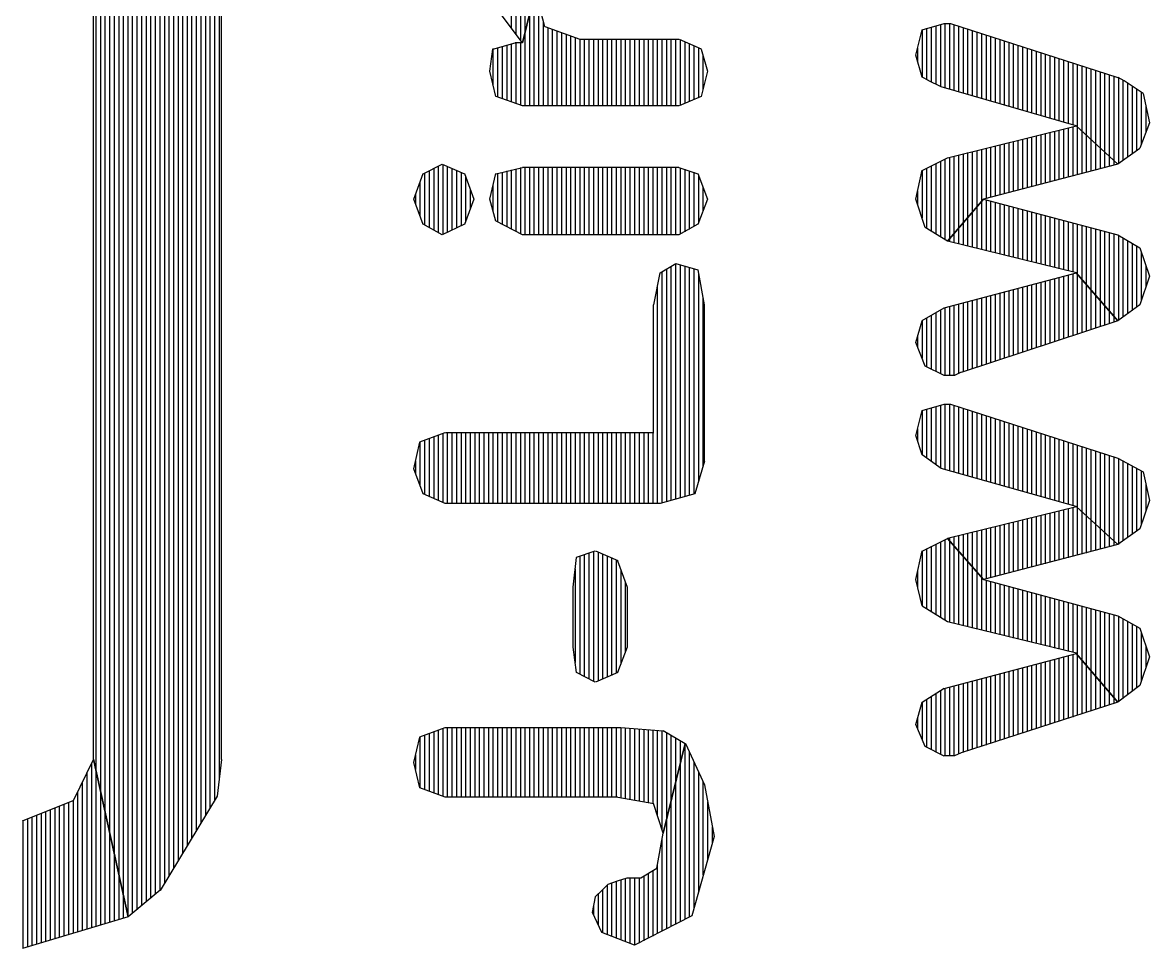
# Model space of a CAD drawing. Extents: x -34 to 106, y -22 to 53.
# Drawn here: x 37.645 to 40.189, y 13.939 to 16.028 of the extents above; entities that cross this region are included whole.
import ezdxf

# ---------------------------------------------------------------- set-up
doc = ezdxf.new("R2010")
doc.units = 0
doc.layers.add('BG_SILKTOP20240221', color=40, linetype='CONTINUOUS')

msp = doc.modelspace()

# ---------------------------------------------------------------- linework, layer by layer
at = {"layer": 'BG_SILKTOP20240221'}
for points in [[(37.810948, 23.662386), (37.810948, 14.340078)], [(37.821108, 23.657052), (37.821108, 14.293088)], [(37.831522, 23.651718), (37.831522, 14.246606)], [(37.841936, 23.646892), (37.841936, 14.200632)], [(37.852096, 23.641304), (37.852096, 14.153642)], [(37.86251, 23.636224), (37.86251, 14.106906)], [(37.87267, 23.630382), (37.87267, 14.059916)], [(37.883084, 23.625556), (37.883084, 14.013942)], [(37.893244, 23.620476), (37.893244, 14.018006)], [(37.903658, 23.614634), (37.903658, 14.02588)], [(37.914072, 23.609808), (37.914072, 14.03477)], [(37.924232, 23.603966), (37.924232, 14.04366)], [(37.934392, 23.598632), (37.934392, 14.051534)], [(37.944806, 23.593044), (37.944806, 14.060424)], [(37.95522, 23.58771), (37.95522, 14.06906)], [(37.965634, 23.576788), (37.965634, 14.08557)], [(37.97554, 23.565104), (37.97554, 14.102588)], [(37.985954, 23.553928), (37.985954, 14.119352)], [(37.996368, 23.542244), (37.996368, 14.136624)], [(38.006782, 23.531068), (38.006782, 14.153642)], [(38.017196, 23.519384), (38.017196, 14.170406)], [(38.027102, 23.488396), (38.027102, 14.187424)], [(38.037516, 23.457408), (38.037516, 14.204696)], [(38.04793, 23.425658), (38.04793, 14.221968)], [(38.058344, 23.394416), (38.058344, 14.238986)], [(38.068504, 23.36292), (38.068504, 14.256004)], [(38.078664, 23.33117), (38.078664, 14.27226)], [(38.089078, 23.29942), (38.089078, 14.323314)], [(37.80536, 14.365224), (37.80536, 23.285196)], [(38.093904, 23.285196), (38.093904, 14.365224)], [(38.748208, 16.304768), (38.748208, 16.016478)], [(38.758622, 16.308578), (38.758622, 16.002762)], [(38.769036, 16.312134), (38.769036, 15.988792)], [(38.77945, 16.316198), (38.77945, 16.005048)], [(38.80231, 16.100044), (38.823646, 16.019018)], [(38.774116, 15.982442), (38.802564, 16.09979)], [(38.802564, 16.09979), (38.774116, 15.982442)], [(38.79977, 16.090392), (38.79977, 15.83944)], [(38.774116, 15.982442), (38.714172, 16.061436)], [(38.810184, 16.069564), (38.810184, 15.83944)], [(38.789864, 16.048228), (38.789864, 15.839694)], [(38.820598, 16.030448), (38.820598, 15.83944)], [(39.675562, 16.011398), (39.7256, 16.025622)], [(39.725854, 16.025876), (39.740078, 16.025876)], [(39.727124, 16.025622), (39.727124, 15.880334)], [(39.737284, 16.025876), (39.737284, 15.877794)], [(39.739824, 16.025622), (40.117268, 15.903956)], [(38.77945, 16.005556), (38.77945, 15.83944)], [(38.8239, 16.019018), (38.902894, 15.990316)], [(38.831012, 16.01597), (38.831012, 15.839694)], [(38.841172, 16.01216), (38.841172, 15.83944)], [(38.851332, 16.008604), (38.851332, 15.839694)], [(38.861746, 16.005048), (38.861746, 15.839694)], [(38.87216, 16.00073), (38.87216, 15.83944)], [(39.661592, 15.954248), (39.675562, 16.011652)], [(39.675562, 16.011652), (39.675562, 15.904464)], [(39.685976, 16.014954), (39.685976, 15.89913)], [(39.696136, 16.017748), (39.696136, 15.89405)], [(39.70655, 16.020542), (39.70655, 15.888462)], [(39.716964, 16.023336), (39.716964, 15.883382)], [(39.747698, 16.023336), (39.747698, 15.874492)], [(39.758112, 16.01978), (39.758112, 15.871698)], [(39.768526, 16.016224), (39.768526, 15.868396)], [(39.778432, 16.012922), (39.778432, 15.865602)], [(39.788846, 16.010128), (39.788846, 15.862554)], [(39.79926, 16.006572), (39.79926, 15.859506)], [(39.809674, 16.003016), (39.809674, 15.856458)], [(39.820088, 15.999714), (39.820088, 15.85341)], [(38.70706, 15.967964), (38.757352, 15.982442)], [(38.727888, 15.974822), (38.727888, 15.856458)], [(38.738302, 15.977108), (38.738302, 15.852648)], [(38.748208, 15.979902), (38.748208, 15.848584)], [(38.757352, 15.982696), (38.774116, 15.982696)], [(38.758622, 15.982442), (38.758622, 15.845028)], [(38.769036, 15.982442), (38.769036, 15.841218)], [(38.88232, 15.99692), (38.88232, 15.83944)], [(38.892734, 15.993872), (38.892734, 15.839694)], [(38.90264, 15.990316), (39.126922, 15.990316)], [(38.902894, 15.990316), (38.902894, 15.839694)], [(38.913308, 15.990316), (38.913308, 15.839694)], [(38.923468, 15.990316), (38.923468, 15.839694)], [(38.933882, 15.990316), (38.933882, 15.839694)], [(38.944296, 15.990316), (38.944296, 15.839694)], [(38.954456, 15.990316), (38.954456, 15.839694)], [(38.964616, 15.990316), (38.964616, 15.839694)], [(38.97503, 15.990316), (38.97503, 15.839694)], [(38.985444, 15.990316), (38.985444, 15.839694)], [(38.995858, 15.990316), (38.995858, 15.839694)], [(39.005764, 15.990316), (39.005764, 15.839694)], [(39.016178, 15.990316), (39.016178, 15.839694)], [(39.026592, 15.990316), (39.026592, 15.839694)], [(39.037006, 15.990316), (39.037006, 15.839694)], [(39.04742, 15.990316), (39.04742, 15.839694)], [(39.057326, 15.990316), (39.057326, 15.839694)], [(39.06774, 15.990316), (39.06774, 15.839694)], [(39.078154, 15.990316), (39.078154, 15.839694)], [(39.088568, 15.990316), (39.088568, 15.839694)], [(39.098728, 15.990316), (39.098728, 15.839694)], [(39.108888, 15.990316), (39.108888, 15.839694)], [(39.119302, 15.990316), (39.119302, 15.839694)], [(39.127176, 15.990316), (39.177468, 15.968472)], [(39.129716, 15.988792), (39.129716, 15.84071)], [(39.139876, 15.98422), (39.139876, 15.845282)], [(39.15029, 15.979902), (39.15029, 15.8496)], [(39.16045, 15.97533), (39.16045, 15.853664)], [(39.829994, 15.996412), (39.829994, 15.850362)], [(39.840408, 15.993364), (39.840408, 15.847568)], [(39.850822, 15.990062), (39.850822, 15.845028)], [(39.861236, 15.98676), (39.861236, 15.841472)], [(39.871396, 15.983204), (39.871396, 15.838932)], [(39.881556, 15.979648), (39.881556, 15.835376)], [(39.89197, 15.976854), (39.89197, 15.83309)], [(39.902384, 15.973044), (39.902384, 15.82928)], [(38.700202, 15.918434), (38.70706, 15.967964)], [(38.70706, 15.96898), (38.70706, 15.888462)], [(38.717474, 15.97152), (38.717474, 15.859506)], [(39.170864, 15.970504), (39.170864, 15.857982)], [(39.177468, 15.967964), (39.191692, 15.918434)], [(39.181024, 15.954248), (39.181024, 15.876524)], [(39.675562, 15.904464), (39.661592, 15.954248)], [(39.665402, 15.97025), (39.665402, 15.940024)], [(39.912544, 15.97025), (39.912544, 15.826994)], [(39.922958, 15.96644), (39.922958, 15.823692)], [(39.933118, 15.963138), (39.933118, 15.820898)], [(39.943532, 15.959836), (39.943532, 15.817596)], [(39.953692, 15.956534), (39.953692, 15.815056)], [(39.964106, 15.953486), (39.964106, 15.812008)], [(39.97452, 15.950184), (39.97452, 15.80896)], [(39.98468, 15.946628), (39.98468, 15.805912)], [(39.99484, 15.943326), (39.99484, 15.802864)], [(40.005254, 15.93977), (40.005254, 15.799816)], [(40.015668, 15.936468), (40.015668, 15.797022)], [(40.026082, 15.93342), (40.026082, 15.792704)], [(40.035988, 15.92961), (40.035988, 15.783052)], [(40.046402, 15.926816), (40.046402, 15.773908)], [(40.056816, 15.923514), (40.056816, 15.764256)], [(38.713918, 15.860776), (38.699948, 15.918434)], [(39.191692, 15.918434), (39.177468, 15.860776)], [(39.69004, 15.897098), (39.675816, 15.904464)], [(39.718488, 15.883128), (39.689786, 15.897098)], [(40.06723, 15.920212), (40.06723, 15.755112)], [(40.077644, 15.91691), (40.077644, 15.74546)], [(40.08755, 15.9131), (40.08755, 15.735554)], [(40.097964, 15.909798), (40.097964, 15.726156)], [(40.108378, 15.907004), (40.108378, 15.717012)], [(40.117268, 15.904464), (40.131238, 15.897098)], [(40.118792, 15.903194), (40.118792, 15.708884)], [(40.128952, 15.89786), (40.128952, 15.716504)], [(40.131492, 15.897098), (40.174418, 15.868396)], [(40.023796, 15.794736), (39.718488, 15.883128)], [(40.139112, 15.89151), (40.139112, 15.724632)], [(40.149526, 15.884652), (40.149526, 15.73149)], [(40.15994, 15.87754), (40.15994, 15.738856)], [(38.774116, 15.839694), (38.714172, 15.86103)], [(39.177468, 15.86103), (39.127176, 15.839694)], [(40.1701, 15.870174), (40.1701, 15.752318)], [(40.174418, 15.868142), (40.188896, 15.80134)], [(39.126922, 15.839694), (38.773862, 15.839694)], [(40.180514, 15.83817), (40.180514, 15.780004)], [(39.73322, 15.7226), (40.024304, 15.794736)], [(40.023796, 15.794736), (40.117268, 15.70863)], [(40.117268, 15.70863), (40.023796, 15.794736)], [(40.188896, 15.801594), (40.167052, 15.744444)], [(39.922958, 15.769844), (39.922958, 15.65783)], [(39.933118, 15.77213), (39.933118, 15.660116)], [(39.943532, 15.774924), (39.943532, 15.66291)], [(39.953692, 15.77721), (39.953692, 15.66545)], [(39.964106, 15.780004), (39.964106, 15.668498)], [(39.97452, 15.782798), (39.97452, 15.671292)], [(39.98468, 15.785084), (39.98468, 15.67434)], [(39.99484, 15.787878), (39.99484, 15.676372)], [(40.005254, 15.790164), (40.005254, 15.679166)], [(40.015668, 15.79245), (40.015668, 15.682214)], [(40.026082, 15.792196), (40.026082, 15.6845)], [(40.035988, 15.782798), (40.035988, 15.686786)], [(40.046402, 15.773654), (40.046402, 15.690088)], [(39.820088, 15.744444), (39.820088, 15.630652)], [(39.829994, 15.746984), (39.829994, 15.6337)], [(39.840408, 15.74927), (39.840408, 15.63624)], [(39.850822, 15.752064), (39.850822, 15.63878)], [(39.861236, 15.75435), (39.861236, 15.641574)], [(39.871396, 15.757144), (39.871396, 15.644114)], [(39.881556, 15.759176), (39.881556, 15.646908)], [(39.89197, 15.76197), (39.89197, 15.649956)], [(39.902384, 15.764764), (39.902384, 15.652496)], [(39.912544, 15.767304), (39.912544, 15.655036)], [(40.056816, 15.764256), (40.056816, 15.692882)], [(40.06723, 15.754096), (40.06723, 15.695168)], [(40.077644, 15.744952), (40.077644, 15.697962)], [(40.167052, 15.743936), (40.117522, 15.708376)], [(39.675562, 15.694152), (39.732712, 15.722346)], [(39.727124, 15.72006), (39.727124, 15.538196)], [(39.737284, 15.723616), (39.737284, 15.53972)], [(39.747698, 15.72641), (39.747698, 15.551658)], [(39.758112, 15.729204), (39.758112, 15.56385)], [(39.768526, 15.73149), (39.768526, 15.575788)], [(39.778432, 15.734284), (39.778432, 15.58798)], [(39.788846, 15.736316), (39.788846, 15.600172)], [(39.79926, 15.73911), (39.79926, 15.61211)], [(39.809674, 15.74165), (39.809674, 15.624302)], [(40.08755, 15.735554), (40.08755, 15.700756)], [(40.097964, 15.726156), (40.097964, 15.70355)], [(38.54958, 15.686786), (38.592252, 15.708376)], [(38.563042, 15.694152), (38.563042, 15.565374)], [(38.573456, 15.698724), (38.573456, 15.559278)], [(38.583616, 15.704058), (38.583616, 15.554198)], [(38.592506, 15.708376), (38.642798, 15.686786)], [(38.593776, 15.707868), (38.593776, 15.549372)], [(38.60419, 15.703296), (38.60419, 15.554198)], [(38.614604, 15.698978), (38.614604, 15.559278)], [(38.624764, 15.694406), (38.624764, 15.563596)], [(38.714172, 15.686786), (38.774116, 15.70101)], [(38.738302, 15.693136), (38.738302, 15.56766)], [(38.748208, 15.695168), (38.748208, 15.562072)], [(38.758622, 15.697708), (38.758622, 15.556484)], [(38.769036, 15.700502), (38.769036, 15.551404)], [(38.773862, 15.701264), (39.126922, 15.701264)], [(38.77945, 15.701264), (38.77945, 15.548864)], [(38.789864, 15.701264), (38.789864, 15.548864)], [(38.79977, 15.701264), (38.79977, 15.548864)], [(38.810184, 15.701264), (38.810184, 15.548864)], [(38.820598, 15.701264), (38.820598, 15.548864)], [(38.831012, 15.701264), (38.831012, 15.548864)], [(38.841172, 15.701264), (38.841172, 15.548864)], [(38.851332, 15.701264), (38.851332, 15.548864)], [(38.861746, 15.701264), (38.861746, 15.548864)], [(38.87216, 15.701264), (38.87216, 15.548864)], [(38.88232, 15.701264), (38.88232, 15.548864)], [(38.892734, 15.701264), (38.892734, 15.548864)], [(38.902894, 15.701264), (38.902894, 15.548864)], [(38.913308, 15.701264), (38.913308, 15.548864)], [(38.923468, 15.701264), (38.923468, 15.548864)], [(38.933882, 15.701264), (38.933882, 15.548864)], [(38.944296, 15.701264), (38.944296, 15.548864)], [(38.954456, 15.701264), (38.954456, 15.548864)], [(38.964616, 15.701264), (38.964616, 15.548864)], [(38.97503, 15.701264), (38.97503, 15.548864)], [(38.985444, 15.701264), (38.985444, 15.548864)], [(38.995858, 15.701264), (38.995858, 15.548864)], [(39.005764, 15.701264), (39.005764, 15.548864)], [(39.016178, 15.701264), (39.016178, 15.548864)], [(39.026592, 15.701264), (39.026592, 15.548864)], [(39.037006, 15.701264), (39.037006, 15.548864)], [(39.04742, 15.701264), (39.04742, 15.548864)], [(39.057326, 15.701264), (39.057326, 15.548864)], [(39.06774, 15.701264), (39.06774, 15.548864)], [(39.078154, 15.701264), (39.078154, 15.548864)], [(39.088568, 15.701264), (39.088568, 15.548864)], [(39.098728, 15.701264), (39.098728, 15.548864)], [(39.108888, 15.701264), (39.108888, 15.548864)], [(39.119302, 15.701264), (39.119302, 15.548864)], [(39.126922, 15.70101), (39.169594, 15.686786)], [(39.129716, 15.700248), (39.129716, 15.550134)], [(39.139876, 15.696692), (39.139876, 15.555722)], [(39.15029, 15.693136), (39.15029, 15.561056)], [(39.661592, 15.629636), (39.675562, 15.694406)], [(39.675562, 15.694406), (39.675562, 15.586964)], [(39.685976, 15.699232), (39.685976, 15.563596)], [(39.696136, 15.70482), (39.696136, 15.557246)], [(39.70655, 15.7099), (39.70655, 15.550896)], [(39.716964, 15.714472), (39.716964, 15.544038)], [(40.117522, 15.708376), (39.814246, 15.629382)], [(40.108378, 15.716504), (40.108378, 15.706344)], [(38.528244, 15.629636), (38.54958, 15.68704)], [(38.542214, 15.667736), (38.542214, 15.591282)], [(38.552628, 15.688818), (38.552628, 15.571216)], [(38.635178, 15.690342), (38.635178, 15.569184)], [(38.642798, 15.68704), (38.664388, 15.629636)], [(38.645338, 15.679674), (38.645338, 15.579852)], [(38.699948, 15.629636), (38.713918, 15.68704)], [(38.717474, 15.688056), (38.717474, 15.57782)], [(38.727888, 15.690342), (38.727888, 15.572486)], [(39.16045, 15.690088), (39.16045, 15.56766)], [(39.169594, 15.68704), (39.191438, 15.629636)], [(39.170864, 15.683992), (39.170864, 15.575534)], [(38.655752, 15.651988), (38.655752, 15.607538)], [(38.70706, 15.660116), (38.70706, 15.603474)], [(39.181024, 15.65656), (39.181024, 15.602204)], [(39.665402, 15.64767), (39.665402, 15.617444)], [(38.54958, 15.572486), (38.528244, 15.629382)], [(38.532308, 15.64005), (38.532308, 15.618968)], [(38.664388, 15.629382), (38.642798, 15.572486)], [(38.713918, 15.579852), (38.699948, 15.629636)], [(39.191438, 15.629382), (39.169594, 15.572486)], [(39.682928, 15.56512), (39.661592, 15.629382)], [(39.732712, 15.53464), (39.813992, 15.629636)], [(39.813992, 15.629636), (39.732712, 15.53464)], [(39.809674, 15.624556), (39.809674, 15.515844)], [(39.814246, 15.629382), (40.117522, 15.54861)], [(39.820088, 15.627858), (39.820088, 15.51305)], [(39.829994, 15.625572), (39.829994, 15.510764)], [(39.840408, 15.622524), (39.840408, 15.508224)], [(39.850822, 15.61973), (39.850822, 15.505684)], [(39.861236, 15.616682), (39.861236, 15.50289)], [(39.788846, 15.600426), (39.788846, 15.520924)], [(39.79926, 15.612364), (39.79926, 15.51813)], [(39.871396, 15.613888), (39.871396, 15.500096)], [(39.881556, 15.611348), (39.881556, 15.498064)], [(39.89197, 15.608808), (39.89197, 15.496032)], [(39.902384, 15.60576), (39.902384, 15.492476)], [(39.912544, 15.602966), (39.912544, 15.490444)], [(39.922958, 15.600172), (39.922958, 15.48765)], [(39.933118, 15.597632), (39.933118, 15.485618)], [(39.943532, 15.595092), (39.943532, 15.482824)], [(39.953692, 15.592044), (39.953692, 15.480284)], [(38.592252, 15.548864), (38.54958, 15.57274)], [(38.642798, 15.57274), (38.592506, 15.548864)], [(38.774116, 15.54861), (38.714172, 15.579344)], [(39.169594, 15.57274), (39.126922, 15.548864)], [(39.768526, 15.576296), (39.768526, 15.525496)], [(39.778432, 15.588234), (39.778432, 15.523464)], [(39.964106, 15.588996), (39.964106, 15.477744)], [(39.97452, 15.58671), (39.97452, 15.47495)], [(39.98468, 15.583662), (39.98468, 15.47241)], [(39.99484, 15.580868), (39.99484, 15.469616)], [(40.005254, 15.578582), (40.005254, 15.467584)], [(40.015668, 15.575534), (40.015668, 15.46479)], [(40.026082, 15.572994), (40.026082, 15.46098)], [(40.035988, 15.5702), (40.035988, 15.449042)], [(40.046402, 15.56766), (40.046402, 15.437104)], [(39.126922, 15.548864), (38.773862, 15.548864)], [(39.732712, 15.534386), (39.682928, 15.56512)], [(39.737284, 15.540482), (39.737284, 15.533624)], [(39.747698, 15.55242), (39.747698, 15.531084)], [(39.758112, 15.56385), (39.758112, 15.52829)], [(40.056816, 15.564866), (40.056816, 15.425166)], [(40.06723, 15.562072), (40.06723, 15.413228)], [(40.077644, 15.559278), (40.077644, 15.401544)], [(40.08755, 15.555976), (40.08755, 15.389352)], [(40.097964, 15.553182), (40.097964, 15.377414)], [(40.108378, 15.550388), (40.108378, 15.365476)], [(40.117522, 15.54861), (40.167052, 15.519654)], [(40.118792, 15.547848), (40.118792, 15.356332)], [(40.128952, 15.541244), (40.128952, 15.363698)], [(40.024304, 15.462758), (39.73322, 15.534386)], [(40.139112, 15.53591), (40.139112, 15.371318)], [(40.149526, 15.529814), (40.149526, 15.378684)], [(40.15994, 15.523718), (40.15994, 15.385542)], [(40.167052, 15.519654), (40.188896, 15.455392)], [(40.1701, 15.51051), (40.1701, 15.400782)], [(39.084504, 15.463012), (39.120064, 15.484348)], [(39.088568, 15.465806), (39.088568, 14.943836)], [(39.098728, 15.472156), (39.098728, 14.94663)], [(39.108888, 15.477998), (39.108888, 14.949424)], [(39.119302, 15.484348), (39.119302, 14.952218)], [(39.120064, 15.484094), (39.169848, 15.469616)], [(39.129716, 15.481046), (39.129716, 14.955012)], [(39.139876, 15.477998), (39.139876, 14.957552)], [(39.15029, 15.475458), (39.15029, 14.961108)], [(39.16045, 15.472156), (39.16045, 14.963394)], [(39.169594, 15.469616), (39.184072, 15.390876)], [(40.180514, 15.479268), (40.180514, 15.431262)], [(39.07028, 15.39113), (39.084504, 15.463012)], [(39.170864, 15.463266), (39.170864, 14.992604)], [(39.725854, 15.383764), (40.024304, 15.462758)], [(39.933118, 15.438882), (39.933118, 15.294102)], [(39.943532, 15.441676), (39.943532, 15.297404)], [(39.953692, 15.44447), (39.953692, 15.30096)], [(39.964106, 15.447518), (39.964106, 15.30477)], [(39.97452, 15.449804), (39.97452, 15.307818)], [(39.98468, 15.452344), (39.98468, 15.31112)], [(39.99484, 15.455392), (39.99484, 15.315184)], [(40.005254, 15.457932), (40.005254, 15.317978)], [(40.015668, 15.46098), (40.015668, 15.321788)], [(40.023796, 15.462758), (40.117268, 15.355062)], [(40.117268, 15.355062), (40.023796, 15.462758)], [(40.026082, 15.460218), (40.026082, 15.324582)], [(40.035988, 15.448788), (40.035988, 15.328646)], [(40.188896, 15.455646), (40.167052, 15.39113)], [(39.078154, 15.432786), (39.078154, 14.942312)], [(39.840408, 15.414244), (39.840408, 15.263368)], [(39.850822, 15.417038), (39.850822, 15.26667)], [(39.861236, 15.420086), (39.861236, 15.270734)], [(39.871396, 15.42288), (39.871396, 15.274036)], [(39.881556, 15.42542), (39.881556, 15.277338)], [(39.89197, 15.427706), (39.89197, 15.280386)], [(39.902384, 15.4305), (39.902384, 15.283688)], [(39.912544, 15.433548), (39.912544, 15.287752)], [(39.922958, 15.436596), (39.922958, 15.2908)], [(40.046402, 15.436596), (40.046402, 15.331948)], [(40.056816, 15.424912), (40.056816, 15.33525)], [(39.069772, 15.10284), (39.069772, 15.39113)], [(39.181024, 15.408148), (39.181024, 15.027148)], [(39.184072, 15.39113), (39.184072, 15.03807)], [(39.747698, 15.38986), (39.747698, 15.231364)], [(39.758112, 15.392654), (39.758112, 15.23492)], [(39.768526, 15.395448), (39.768526, 15.239492)], [(39.778432, 15.397988), (39.778432, 15.243048)], [(39.788846, 15.400782), (39.788846, 15.24635)], [(39.79926, 15.40383), (39.79926, 15.25016)], [(39.809674, 15.406624), (39.809674, 15.253716)], [(39.820088, 15.408656), (39.820088, 15.256764)], [(39.829994, 15.41145), (39.829994, 15.260066)], [(40.06723, 15.41272), (40.06723, 15.338552)], [(40.077644, 15.401036), (40.077644, 15.342108)], [(40.08755, 15.388844), (40.08755, 15.34541)], [(40.167052, 15.390876), (40.117522, 15.355062)], [(39.675562, 15.355316), (39.7256, 15.384018)], [(39.696136, 15.367), (39.696136, 15.246096)], [(39.70655, 15.37335), (39.70655, 15.241016)], [(39.716964, 15.379192), (39.716964, 15.235936)], [(39.727124, 15.385034), (39.727124, 15.231364)], [(39.737284, 15.386812), (39.737284, 15.23111)], [(40.097964, 15.377414), (40.097964, 15.34922)], [(40.108378, 15.365222), (40.108378, 15.352014)], [(39.661592, 15.305532), (39.675562, 15.355062)], [(39.675562, 15.355316), (39.675562, 15.270734)], [(39.685976, 15.361412), (39.685976, 15.251176)], [(40.117522, 15.355062), (39.764208, 15.238476)], [(39.665402, 15.319248), (39.665402, 15.295626)], [(39.682928, 15.2527), (39.661592, 15.305532)], [(39.7256, 15.23111), (39.682928, 15.2527)], [(39.763954, 15.23873), (39.749222, 15.231364)], [(39.749222, 15.231364), (39.7256, 15.231364)], [(39.675562, 15.15237), (39.7256, 15.166848)], [(39.70655, 15.161768), (39.70655, 15.030196)], [(39.716964, 15.164562), (39.716964, 15.022576)], [(39.725854, 15.167102), (39.740078, 15.167102)], [(39.727124, 15.166848), (39.727124, 15.01902)], [(39.737284, 15.167102), (39.737284, 15.01648)], [(39.739824, 15.167102), (40.117268, 15.045182)], [(39.747698, 15.164054), (39.747698, 15.013432)], [(39.758112, 15.161006), (39.758112, 15.010384)], [(39.661592, 15.095474), (39.675562, 15.15237)], [(39.675562, 15.15237), (39.675562, 15.05204)], [(39.685976, 15.155418), (39.685976, 15.044928)], [(39.696136, 15.158466), (39.696136, 15.037816)], [(39.768526, 15.156942), (39.768526, 15.007336)], [(39.778432, 15.154148), (39.778432, 15.004796)], [(39.788846, 15.150846), (39.788846, 15.00124)], [(39.79926, 15.147544), (39.79926, 14.9987)], [(39.809674, 15.144242), (39.809674, 14.99616)], [(39.820088, 15.140432), (39.820088, 14.992604)], [(39.829994, 15.13713), (39.829994, 14.990064)], [(39.840408, 15.134336), (39.840408, 14.987524)], [(39.665402, 15.111222), (39.665402, 15.083536)], [(39.850822, 15.130526), (39.850822, 14.983968)], [(39.861236, 15.127732), (39.861236, 14.981428)], [(39.871396, 15.123668), (39.871396, 14.97838)], [(39.881556, 15.121128), (39.881556, 14.97584)], [(39.89197, 15.117318), (39.89197, 14.972538)], [(39.902384, 15.11427), (39.902384, 14.969744)], [(39.912544, 15.110968), (39.912544, 14.967204)], [(38.542214, 15.081504), (38.599618, 15.10284)], [(38.552628, 15.08506), (38.552628, 14.962886)], [(38.563042, 15.089378), (38.563042, 14.958822)], [(38.573456, 15.092934), (38.573456, 14.953742)], [(38.583616, 15.096744), (38.583616, 14.949678)], [(38.593776, 15.1003), (38.593776, 14.945106)], [(38.599872, 15.10284), (39.07028, 15.10284)], [(38.60419, 15.102332), (38.60419, 14.942312)], [(38.614604, 15.102332), (38.614604, 14.942312)], [(38.624764, 15.102332), (38.624764, 14.942312)], [(38.635178, 15.102332), (38.635178, 14.942312)], [(38.645338, 15.102332), (38.645338, 14.942312)], [(38.655752, 15.102332), (38.655752, 14.942312)], [(38.665912, 15.102332), (38.665912, 14.942312)], [(38.676326, 15.102332), (38.676326, 14.942312)], [(38.68674, 15.102332), (38.68674, 14.942312)], [(38.6969, 15.102332), (38.6969, 14.942312)], [(38.70706, 15.102332), (38.70706, 14.942312)], [(38.717474, 15.102332), (38.717474, 14.942312)], [(38.727888, 15.102332), (38.727888, 14.942312)], [(38.738302, 15.102332), (38.738302, 14.942312)], [(38.748208, 15.102332), (38.748208, 14.942312)], [(38.758622, 15.102332), (38.758622, 14.942312)], [(38.769036, 15.102332), (38.769036, 14.942312)], [(38.77945, 15.102332), (38.77945, 14.942312)], [(38.789864, 15.102332), (38.789864, 14.942312)], [(38.79977, 15.102332), (38.79977, 14.942312)], [(38.810184, 15.102332), (38.810184, 14.942312)], [(38.820598, 15.102332), (38.820598, 14.942312)], [(38.831012, 15.102332), (38.831012, 14.942312)], [(38.841172, 15.102332), (38.841172, 14.942312)], [(38.851332, 15.102332), (38.851332, 14.942312)], [(38.861746, 15.102332), (38.861746, 14.942312)], [(38.87216, 15.102332), (38.87216, 14.942312)], [(38.88232, 15.102332), (38.88232, 14.942312)], [(38.892734, 15.102332), (38.892734, 14.942312)], [(38.902894, 15.102332), (38.902894, 14.942312)], [(38.913308, 15.102332), (38.913308, 14.942312)], [(38.923468, 15.102332), (38.923468, 14.942312)], [(38.933882, 15.102332), (38.933882, 14.942312)], [(38.944296, 15.102332), (38.944296, 14.942312)], [(38.954456, 15.102332), (38.954456, 14.942312)], [(38.964616, 15.102332), (38.964616, 14.942312)], [(38.97503, 15.102332), (38.97503, 14.942312)], [(38.985444, 15.102332), (38.985444, 14.942312)], [(38.995858, 15.102332), (38.995858, 14.942312)], [(39.005764, 15.102332), (39.005764, 14.942312)], [(39.016178, 15.102332), (39.016178, 14.942312)], [(39.026592, 15.102332), (39.026592, 14.942312)], [(39.037006, 15.102332), (39.037006, 14.942312)], [(39.04742, 15.102332), (39.04742, 14.942312)], [(39.057326, 15.102332), (39.057326, 14.942312)], [(39.06774, 15.102332), (39.06774, 14.942312)], [(39.675562, 15.052548), (39.661592, 15.095728)], [(39.922958, 15.10792), (39.922958, 14.964156)], [(39.933118, 15.103856), (39.933118, 14.961108)], [(39.943532, 15.101316), (39.943532, 14.958568)], [(39.953692, 15.097252), (39.953692, 14.955012)], [(39.964106, 15.094458), (39.964106, 14.952472)], [(39.97452, 15.091156), (39.97452, 14.949678)], [(39.98468, 15.0876), (39.98468, 14.946376)], [(39.99484, 15.084044), (39.99484, 14.943582)], [(38.528244, 15.021052), (38.542214, 15.080996)], [(38.542214, 15.080996), (38.542214, 14.983206)], [(40.005254, 15.080742), (40.005254, 14.941296)], [(40.015668, 15.07744), (40.015668, 14.937486)], [(40.026082, 15.074646), (40.026082, 14.93393)], [(40.035988, 15.070836), (40.035988, 14.924024)], [(40.046402, 15.068042), (40.046402, 14.91488)], [(40.056816, 15.06474), (40.056816, 14.905482)], [(40.06723, 15.06093), (40.06723, 14.89583)], [(40.077644, 15.057628), (40.077644, 14.885924)], [(38.532308, 15.03807), (38.532308, 15.0114)], [(39.18458, 15.03807), (39.162736, 14.96441)], [(39.718742, 15.021306), (39.675816, 15.052548)], [(40.08755, 15.054072), (40.08755, 14.87678)], [(40.097964, 15.051278), (40.097964, 14.867636)], [(40.108378, 15.047976), (40.108378, 14.857984)], [(40.117522, 15.044928), (40.174418, 15.01394)], [(40.118792, 15.043912), (40.118792, 14.850364)], [(40.128952, 15.03807), (40.128952, 14.857984)], [(40.139112, 15.03299), (40.139112, 14.865858)], [(38.54958, 14.964156), (38.528244, 15.021052)], [(40.023796, 14.935454), (39.718488, 15.021306)], [(40.149526, 15.027148), (40.149526, 14.872716)], [(40.15994, 15.022068), (40.15994, 14.88059)], [(40.1701, 15.01648), (40.1701, 14.895068)], [(40.174418, 15.01394), (40.188896, 14.949678)], [(40.180514, 14.985746), (40.180514, 14.926056)], [(38.599618, 14.942312), (38.54958, 14.964156)], [(39.162736, 14.964156), (39.084504, 14.942312)], [(39.08425, 14.94282), (38.599618, 14.94282)], [(39.73322, 14.86408), (40.024304, 14.935454)], [(40.005254, 14.930882), (40.005254, 14.820138)], [(40.015668, 14.933676), (40.015668, 14.823186)], [(40.117268, 14.85011), (40.023796, 14.935454)], [(40.023796, 14.935454), (40.117268, 14.85011)], [(40.026082, 14.933676), (40.026082, 14.826234)], [(40.188896, 14.949678), (40.167052, 14.885416)], [(39.902384, 14.905482), (39.902384, 14.793722)], [(39.912544, 14.90853), (39.912544, 14.796516)], [(39.922958, 14.910816), (39.922958, 14.798802)], [(39.933118, 14.913356), (39.933118, 14.80185)], [(39.943532, 14.91615), (39.943532, 14.804644)], [(39.953692, 14.917928), (39.953692, 14.806676)], [(39.964106, 14.921484), (39.964106, 14.809724)], [(39.97452, 14.923516), (39.97452, 14.812518)], [(39.98468, 14.925548), (39.98468, 14.815058)], [(39.99484, 14.928596), (39.99484, 14.817852)], [(40.035988, 14.924024), (40.035988, 14.82852)], [(40.046402, 14.914118), (40.046402, 14.830806)], [(40.056816, 14.904974), (40.056816, 14.834108)], [(39.79926, 14.880844), (39.79926, 14.788134)], [(39.809674, 14.882876), (39.809674, 14.775942)], [(39.820088, 14.88567), (39.820088, 14.772386)], [(39.829994, 14.888464), (39.829994, 14.77518)], [(39.840408, 14.890496), (39.840408, 14.77772)], [(39.850822, 14.892782), (39.850822, 14.78026)], [(39.861236, 14.89583), (39.861236, 14.783054)], [(39.871396, 14.897862), (39.871396, 14.78534)], [(39.881556, 14.900656), (39.881556, 14.788134)], [(39.89197, 14.90345), (39.89197, 14.791182)], [(40.06723, 14.895576), (40.06723, 14.836902)], [(40.077644, 14.885924), (40.077644, 14.839188)], [(40.167052, 14.885416), (40.117522, 14.849856)], [(39.675562, 14.835378), (39.732712, 14.863826)], [(39.716964, 14.856206), (39.716964, 14.685518)], [(39.727124, 14.861286), (39.727124, 14.679168)], [(39.732712, 14.863826), (39.813992, 14.770862)], [(39.813992, 14.770862), (39.732712, 14.863826)], [(39.737284, 14.865096), (39.737284, 14.858492)], [(39.737284, 14.858238), (39.737284, 14.674596)], [(39.747698, 14.867636), (39.747698, 14.846808)], [(39.758112, 14.87043), (39.758112, 14.835124)], [(39.768526, 14.873224), (39.768526, 14.823186)], [(39.778432, 14.875256), (39.778432, 14.811756)], [(39.788846, 14.87805), (39.788846, 14.800072)], [(40.08755, 14.87678), (40.08755, 14.842236)], [(40.097964, 14.867382), (40.097964, 14.844776)], [(40.108378, 14.857984), (40.108378, 14.84757)], [(38.895528, 14.821154), (38.9382, 14.835632)], [(38.923468, 14.830552), (38.923468, 14.546834)], [(38.933882, 14.834616), (38.933882, 14.542008)], [(38.938454, 14.835632), (38.988746, 14.813788)], [(38.944296, 14.832584), (38.944296, 14.5415)], [(39.661592, 14.771116), (39.675562, 14.835632)], [(39.675562, 14.835632), (39.675562, 14.711426)], [(39.685976, 14.840966), (39.685976, 14.705076)], [(39.696136, 14.846046), (39.696136, 14.698472)], [(39.70655, 14.850618), (39.70655, 14.691868)], [(39.747698, 14.8463), (39.747698, 14.671802)], [(39.758112, 14.83487), (39.758112, 14.669516)], [(40.117522, 14.849856), (39.814246, 14.770862)], [(38.888162, 14.754098), (38.895528, 14.8209)], [(38.902894, 14.823948), (38.902894, 14.557502)], [(38.913308, 14.82725), (38.913308, 14.552168)], [(38.954456, 14.828012), (38.954456, 14.546072)], [(38.964616, 14.823948), (38.964616, 14.550644)], [(38.97503, 14.818868), (38.97503, 14.554708)], [(38.985444, 14.815058), (38.985444, 14.559534)], [(38.988492, 14.813534), (39.009828, 14.754098)], [(39.768526, 14.822932), (39.768526, 14.666976)], [(39.778432, 14.811248), (39.778432, 14.664436)], [(38.892734, 14.795246), (38.892734, 14.583664)], [(38.995858, 14.793976), (38.995858, 14.580108)], [(39.665402, 14.78915), (39.665402, 14.754606)], [(39.788846, 14.799056), (39.788846, 14.661642)], [(39.79926, 14.787372), (39.79926, 14.658848)], [(38.888162, 14.618462), (38.888162, 14.754352)], [(39.005764, 14.76502), (39.005764, 14.607794)], [(39.009828, 14.754352), (39.009828, 14.618462)], [(39.675562, 14.711426), (39.661592, 14.771116)], [(39.809674, 14.775688), (39.809674, 14.656816)], [(39.814246, 14.770862), (40.117522, 14.689328)], [(39.820088, 14.768576), (39.820088, 14.654276)], [(39.829994, 14.766544), (39.829994, 14.651736)], [(39.840408, 14.763496), (39.840408, 14.649196)], [(39.850822, 14.760956), (39.850822, 14.647164)], [(39.861236, 14.758416), (39.861236, 14.64437)], [(39.871396, 14.755368), (39.871396, 14.641576)], [(39.881556, 14.752574), (39.881556, 14.638782)], [(39.89197, 14.750034), (39.89197, 14.63675)], [(39.902384, 14.746986), (39.902384, 14.633956)], [(39.912544, 14.744192), (39.912544, 14.631162)], [(39.922958, 14.741906), (39.922958, 14.62913)], [(39.933118, 14.739112), (39.933118, 14.626844)], [(39.943532, 14.73581), (39.943532, 14.623796)], [(39.953692, 14.73327), (39.953692, 14.621764)], [(39.964106, 14.730476), (39.964106, 14.61897)], [(39.97452, 14.727428), (39.97452, 14.616176)], [(39.732712, 14.675358), (39.675562, 14.711172)], [(39.98468, 14.725142), (39.98468, 14.614144)], [(39.99484, 14.722348), (39.99484, 14.61135)], [(40.005254, 14.7193), (40.005254, 14.608556)], [(40.015668, 14.71676), (40.015668, 14.606524)], [(40.026082, 14.713712), (40.026082, 14.601952)], [(40.035988, 14.711426), (40.035988, 14.590014)], [(40.046402, 14.708124), (40.046402, 14.577314)], [(40.056816, 14.70533), (40.056816, 14.565376)], [(40.06723, 14.70279), (40.06723, 14.553438)], [(40.024304, 14.604492), (39.73322, 14.675612)], [(40.077644, 14.699742), (40.077644, 14.540992)], [(40.08755, 14.696948), (40.08755, 14.529054)], [(40.097964, 14.694662), (40.097964, 14.517116)], [(40.108378, 14.691868), (40.108378, 14.50467)], [(40.117522, 14.689328), (40.167052, 14.661134)], [(40.118792, 14.688312), (40.118792, 14.495272)], [(40.128952, 14.68247), (40.128952, 14.502892)], [(40.139112, 14.676882), (40.139112, 14.510766)], [(40.149526, 14.670786), (40.149526, 14.51864)], [(40.15994, 14.665452), (40.15994, 14.527022)], [(40.167052, 14.661388), (40.188896, 14.596872)], [(40.1701, 14.650974), (40.1701, 14.5415)], [(38.895528, 14.561058), (38.888162, 14.618462)], [(39.009828, 14.618462), (38.988492, 14.561058)], [(39.725854, 14.525244), (40.024304, 14.603984)], [(40.005254, 14.599412), (40.005254, 14.458188)], [(40.015668, 14.601952), (40.015668, 14.460728)], [(40.117268, 14.494002), (40.023796, 14.603984)], [(40.023796, 14.603984), (40.117268, 14.494002)], [(40.026082, 14.601952), (40.026082, 14.464792)], [(40.180514, 14.620494), (40.180514, 14.572996)], [(39.912544, 14.574774), (39.912544, 14.427962)], [(39.922958, 14.577314), (39.922958, 14.431264)], [(39.933118, 14.580362), (39.933118, 14.434312)], [(39.943532, 14.583156), (39.943532, 14.437614)], [(39.953692, 14.585696), (39.953692, 14.440916)], [(39.964106, 14.58849), (39.964106, 14.444472)], [(39.97452, 14.591284), (39.97452, 14.448028)], [(39.98468, 14.594078), (39.98468, 14.45133)], [(39.99484, 14.596872), (39.99484, 14.454632)], [(40.035988, 14.589252), (40.035988, 14.467586)], [(40.046402, 14.57706), (40.046402, 14.471142)], [(40.188896, 14.596364), (40.167052, 14.532102)], [(38.9382, 14.539722), (38.895528, 14.561058)], [(38.988746, 14.561058), (38.938454, 14.539722)], [(39.820088, 14.550136), (39.820088, 14.397482)], [(39.829994, 14.553184), (39.829994, 14.401292)], [(39.840408, 14.555724), (39.840408, 14.404086)], [(39.850822, 14.558772), (39.850822, 14.40815)], [(39.861236, 14.561058), (39.861236, 14.410944)], [(39.871396, 14.563852), (39.871396, 14.414246)], [(39.881556, 14.5669), (39.881556, 14.418056)], [(39.89197, 14.56944), (39.89197, 14.421104)], [(39.902384, 14.571726), (39.902384, 14.42466)], [(40.056816, 14.565376), (40.056816, 14.474444)], [(40.06723, 14.553184), (40.06723, 14.478254)], [(39.675562, 14.494256), (39.7256, 14.525498)], [(39.727124, 14.525752), (39.727124, 14.372336)], [(39.737284, 14.528292), (39.737284, 14.372336)], [(39.747698, 14.53134), (39.747698, 14.372844)], [(39.758112, 14.53388), (39.758112, 14.376654)], [(39.768526, 14.536674), (39.768526, 14.380972)], [(39.778432, 14.539468), (39.778432, 14.384274)], [(39.788846, 14.542262), (39.788846, 14.387576)], [(39.79926, 14.54531), (39.79926, 14.391132)], [(39.809674, 14.547596), (39.809674, 14.394434)], [(40.077644, 14.540738), (40.077644, 14.481302)], [(40.08755, 14.529054), (40.08755, 14.484604)], [(40.167052, 14.532102), (40.117522, 14.494002)], [(39.685976, 14.501114), (39.685976, 14.392148)], [(39.696136, 14.507464), (39.696136, 14.387322)], [(39.70655, 14.51356), (39.70655, 14.382242)], [(39.716964, 14.51991), (39.716964, 14.376908)], [(40.097964, 14.516354), (40.097964, 14.487906)], [(40.108378, 14.504162), (40.108378, 14.490954)], [(39.661592, 14.44371), (39.675562, 14.494002)], [(39.675562, 14.494256), (39.675562, 14.410944)], [(40.117522, 14.494002), (39.764208, 14.379702)], [(39.665402, 14.458188), (39.665402, 14.434566)], [(38.542214, 14.41577), (38.599618, 14.437106)], [(38.563042, 14.42339), (38.563042, 14.293088)], [(38.573456, 14.4272), (38.573456, 14.289278)], [(38.583616, 14.430756), (38.583616, 14.285214)], [(38.593776, 14.434566), (38.593776, 14.281912)], [(38.599618, 14.437106), (38.995858, 14.437106)], [(38.60419, 14.437106), (38.60419, 14.27988)], [(38.614604, 14.437106), (38.614604, 14.27988)], [(38.624764, 14.437106), (38.624764, 14.27988)], [(38.635178, 14.437106), (38.635178, 14.27988)], [(38.645338, 14.437106), (38.645338, 14.27988)], [(38.655752, 14.437106), (38.655752, 14.27988)], [(38.665912, 14.437106), (38.665912, 14.27988)], [(38.676326, 14.437106), (38.676326, 14.27988)], [(38.68674, 14.437106), (38.68674, 14.27988)], [(38.6969, 14.437106), (38.6969, 14.27988)], [(38.70706, 14.437106), (38.70706, 14.27988)], [(38.717474, 14.437106), (38.717474, 14.27988)], [(38.727888, 14.437106), (38.727888, 14.27988)], [(38.738302, 14.437106), (38.738302, 14.27988)], [(38.748208, 14.437106), (38.748208, 14.27988)], [(38.758622, 14.437106), (38.758622, 14.27988)], [(38.769036, 14.437106), (38.769036, 14.27988)], [(38.77945, 14.437106), (38.77945, 14.27988)], [(38.789864, 14.437106), (38.789864, 14.27988)], [(38.79977, 14.437106), (38.79977, 14.27988)], [(38.810184, 14.437106), (38.810184, 14.27988)], [(38.820598, 14.437106), (38.820598, 14.27988)], [(38.831012, 14.437106), (38.831012, 14.27988)], [(38.841172, 14.437106), (38.841172, 14.27988)], [(38.851332, 14.437106), (38.851332, 14.27988)], [(38.861746, 14.437106), (38.861746, 14.27988)], [(38.87216, 14.437106), (38.87216, 14.27988)], [(38.88232, 14.437106), (38.88232, 14.27988)], [(38.892734, 14.437106), (38.892734, 14.27988)], [(38.902894, 14.437106), (38.902894, 14.27988)], [(38.913308, 14.437106), (38.913308, 14.27988)], [(38.923468, 14.437106), (38.923468, 14.27988)], [(38.933882, 14.437106), (38.933882, 14.27988)], [(38.944296, 14.437106), (38.944296, 14.27988)], [(38.954456, 14.437106), (38.954456, 14.27988)], [(38.964616, 14.437106), (38.964616, 14.27988)], [(38.97503, 14.437106), (38.97503, 14.27988)], [(38.985444, 14.437106), (38.985444, 14.27988)], [(38.995858, 14.437106), (38.995858, 14.27861)], [(38.996112, 14.436852), (39.091616, 14.42974)], [(39.005764, 14.43609), (39.005764, 14.277086)], [(39.016178, 14.435328), (39.016178, 14.274546)], [(39.026592, 14.434312), (39.026592, 14.273022)], [(39.037006, 14.433804), (39.037006, 14.271244)], [(39.04742, 14.433042), (39.04742, 14.26972)], [(39.057326, 14.431772), (39.057326, 14.267688)], [(39.06774, 14.431518), (39.06774, 14.265656)], [(39.078154, 14.430756), (39.078154, 14.239748)], [(39.088568, 14.42974), (39.088568, 14.206982)], [(39.091108, 14.429994), (39.141146, 14.401292)], [(39.098728, 14.425168), (39.098728, 14.228572)], [(39.682928, 14.39418), (39.661592, 14.44371)], [(38.528244, 14.357858), (38.542214, 14.415516)], [(38.542214, 14.41577), (38.542214, 14.301216)], [(38.552628, 14.419326), (38.552628, 14.297152)], [(39.091108, 14.198346), (39.141146, 14.401292)], [(39.141146, 14.401292), (39.091108, 14.198346)], [(39.108888, 14.419326), (39.108888, 14.270228)], [(39.119302, 14.41323), (39.119302, 14.312392)], [(39.129716, 14.407896), (39.129716, 14.35481)], [(39.139876, 14.4018), (39.139876, 14.396212)], [(39.139876, 14.396466), (39.139876, 14.004036)], [(39.1414, 14.401292), (39.18458, 14.308074)], [(38.532308, 14.374622), (38.532308, 14.342364)], [(39.15029, 14.381226), (39.15029, 14.009116)], [(39.7256, 14.372336), (39.682928, 14.39418)], [(39.749222, 14.372844), (39.7256, 14.372844)], [(39.763954, 14.379956), (39.749222, 14.372844)], [(37.760148, 14.27226), (37.805614, 14.365224)], [(37.800788, 14.355572), (37.800788, 13.984986)], [(37.883846, 14.010132), (37.80536, 14.365478)], [(37.80536, 14.365478), (37.883846, 14.010132)], [(38.094158, 14.365224), (38.08476, 14.281912)], [(38.542214, 14.300708), (38.528244, 14.357858)], [(39.129716, 14.35481), (39.129716, 13.998448)], [(39.16045, 14.359128), (39.16045, 14.030198)], [(37.790374, 14.334744), (37.790374, 13.98143)], [(37.810948, 14.33957), (37.810948, 13.987526)], [(39.170864, 14.33703), (39.170864, 14.067028)], [(37.77996, 14.313916), (37.77996, 13.978636)], [(38.599618, 14.27988), (38.542214, 14.301216)], [(39.119302, 14.312646), (39.119302, 13.99286)], [(39.181024, 14.314932), (39.181024, 14.103604)], [(39.18458, 14.30782), (39.20617, 14.19098)], [(37.64534, 14.226794), (37.759894, 14.27226)], [(37.75964, 14.272514), (37.75964, 13.97254)], [(37.769546, 14.292834), (37.769546, 13.975334)], [(37.821108, 14.293088), (37.821108, 13.990828)], [(38.08476, 14.281912), (37.955728, 14.069568)], [(38.988492, 14.27988), (38.599618, 14.27988)], [(39.07028, 14.265148), (38.988746, 14.279372)], [(39.108888, 14.27099), (39.108888, 13.988034)], [(39.191438, 14.268704), (39.191438, 14.139926)], [(37.68725, 14.244066), (37.68725, 13.95095)], [(37.697664, 14.247876), (37.697664, 13.953744)], [(37.708078, 14.251686), (37.708078, 13.957046)], [(37.717984, 14.256004), (37.717984, 13.960094)], [(37.728398, 14.260068), (37.728398, 13.962888)], [(37.738812, 14.263878), (37.738812, 13.96619)], [(37.749226, 14.268196), (37.749226, 13.969238)], [(37.831522, 14.246606), (37.831522, 13.993876)], [(39.091108, 14.198346), (39.069772, 14.265402)], [(37.646102, 14.227048), (37.646102, 13.938504)], [(37.656516, 14.231874), (37.656516, 13.941806)], [(37.666676, 14.235684), (37.666676, 13.9446)], [(37.676836, 14.239494), (37.676836, 13.94714)], [(39.098728, 14.22908), (39.098728, 13.9827)], [(37.841936, 14.200124), (37.841936, 13.997178)], [(39.077138, 14.11986), (39.091616, 14.198346)], [(39.201852, 14.212316), (39.201852, 14.176756)], [(39.088568, 14.18336), (39.088568, 13.977366)], [(39.20617, 14.191488), (39.155878, 14.012164)], [(37.852096, 14.153388), (37.852096, 14.000226)], [(39.040816, 14.097762), (39.076884, 14.119352)], [(39.078154, 14.126464), (39.078154, 13.972286)], [(37.86251, 14.106652), (37.86251, 14.00302)], [(38.967156, 14.083792), (38.988492, 14.090904)], [(38.988492, 14.090904), (39.009828, 14.097762)], [(38.995858, 14.09319), (38.995858, 13.957554)], [(39.005764, 14.097254), (39.005764, 13.953998)], [(39.009828, 14.098016), (39.040816, 14.098016)], [(39.016178, 14.098016), (39.016178, 13.949934)], [(39.026592, 14.098016), (39.026592, 13.945616)], [(39.037006, 14.097762), (39.037006, 13.950696)], [(39.04742, 14.101826), (39.04742, 13.955776)], [(39.057326, 14.107922), (39.057326, 13.961364)], [(39.06774, 14.114272), (39.06774, 13.966444)], [(37.955728, 14.069822), (37.8841, 14.010132)], [(38.94582, 14.062202), (38.96741, 14.083792)], [(38.954456, 14.071346), (38.954456, 13.973556)], [(38.964616, 14.082014), (38.964616, 13.969746)], [(38.97503, 14.086586), (38.97503, 13.965428)], [(38.985444, 14.089888), (38.985444, 13.961618)], [(37.87267, 14.059408), (37.87267, 14.006068)], [(38.931596, 14.01953), (38.938454, 14.055344)], [(38.9382, 14.05509), (38.945566, 14.062202)], [(38.944296, 14.061186), (38.944296, 13.992098)], [(38.953186, 13.974318), (38.931596, 14.01953)], [(38.933882, 14.0335), (38.933882, 14.013688)], [(37.8841, 14.010132), (37.645594, 13.938758)], [(37.883084, 14.01318), (37.883084, 14.009116)], [(39.155878, 14.012164), (39.026846, 13.945616)], [(39.026592, 13.945616), (38.952932, 13.974318)]]:
    msp.add_lwpolyline(points, dxfattribs=at)

doc.saveas('drawing.dxf')
